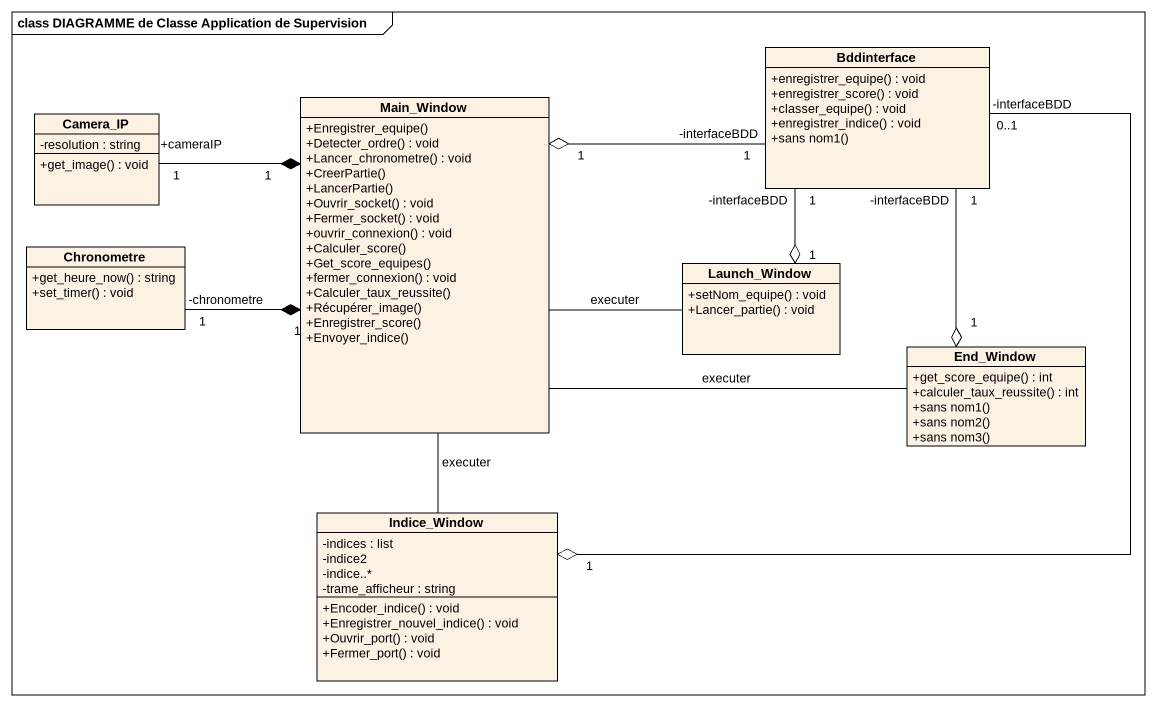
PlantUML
@startuml
mainframe class DIAGRAMME de Classe Application de Supervision
hide circle
hide empty members
skinparam classAttributeIconSize 0
class Bddinterface {
  +enregistrer_equipe() : void
  +enregistrer_score() : void
  +classer_equipe() : void
  +enregistrer_indice() : void
  +sans nom1()
}
class Camera_IP {
  -resolution : string
  +get_image() : void
}
class Main_Window {
  +Enregistrer_equipe()
  +Detecter_ordre() : void
  +Lancer_chronometre() : void
  +CreerPartie()
  +LancerPartie()
  +Ouvrir_socket() : void
  +Fermer_socket() : void
  +ouvrir_connexion() : void
  +Calculer_score()
  +Get_score_equipes()
  +fermer_connexion() : void
  +Calculer_taux_reussite()
  +Récupérer_image()
  +Enregistrer_score()
  +Envoyer_indice()
}
class Chronometre {
  +get_heure_now() : string
  +set_timer() : void
}
class Launch_Window {
  +setNom_equipe() : void
  +Lancer_partie() : void
}
class End_Window {
  +get_score_equipe() : int
  +calculer_taux_reussite() : int
  +sans nom1()
  +sans nom2()
  +sans nom3()
}
class Indice_Window {
  -indices : list
  -indice2
  -indice..*
  -trame_afficheur : string
  +Encoder_indice() : void
  +Enregistrer_nouvel_indice() : void
  +Ouvrir_port() : void
  +Fermer_port() : void
}
Main_Window "1" o-right- "1\n-interfaceBDD" Bddinterface
Main_Window "1" *-left- "1\n+cameraIP" Camera_IP
Main_Window "1" *-left- "1\n-chronometre" Chronometre
Main_Window -right- Launch_Window : executer
Main_Window -right- End_Window : executer
Main_Window -- Indice_Window : executer
Launch_Window "1" o-up- "1\n-interfaceBDD" Bddinterface
End_Window "1" o-up- "1\n-interfaceBDD" Bddinterface
Indice_Window "1" o-up- "0..1\n-interfaceBDD" Bddinterface
@enduml
